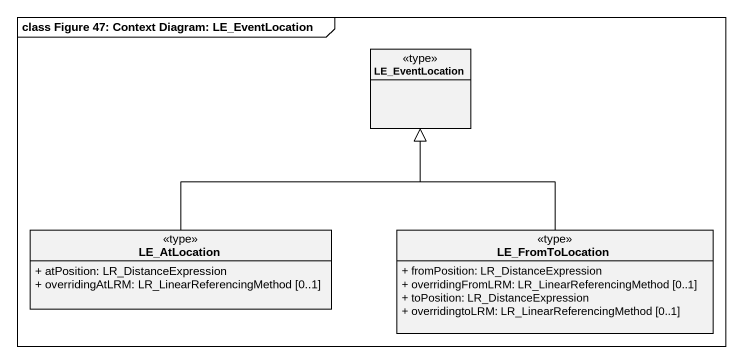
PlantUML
@startuml
mainframe class Figure 47: Context Diagram: LE_EventLocation
hide circle
hide empty members
skinparam classAttributeIconSize 0
class LE_EventLocation <<type>>
class LE_AtLocation <<type>> {
  + atPosition: LR_DistanceExpression
  + overridingAtLRM: LR_LinearReferencingMethod [0..1]
}
class LE_FromToLocation <<type>> {
  + fromPosition: LR_DistanceExpression
  + overridingFromLRM: LR_LinearReferencingMethod [0..1]
  + toPosition: LR_DistanceExpression
  + overridingtoLRM: LR_LinearReferencingMethod [0..1]
}
LE_AtLocation -up-|> LE_EventLocation
LE_FromToLocation -up-|> LE_EventLocation
@enduml
